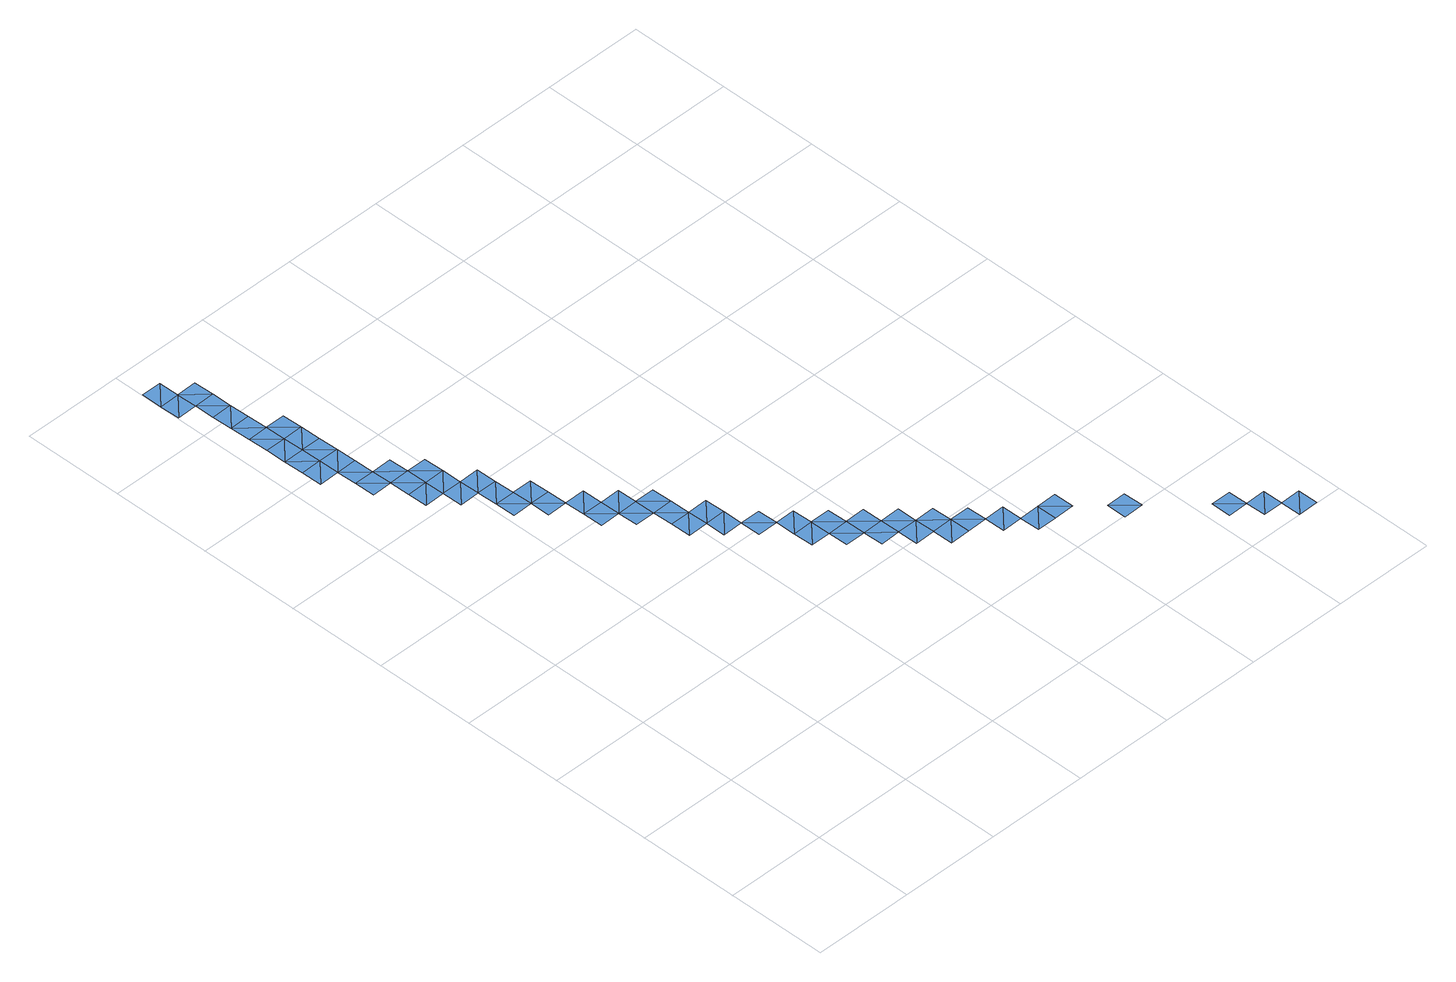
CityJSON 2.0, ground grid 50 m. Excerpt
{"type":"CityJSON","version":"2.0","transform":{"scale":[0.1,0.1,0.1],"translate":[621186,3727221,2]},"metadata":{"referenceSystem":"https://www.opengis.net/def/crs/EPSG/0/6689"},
"CityObjects":{
"waterbody1":{"type":"WaterBody","attributes":{"name":"福岡県津波浸水想定図","class":"1140","function":"2","WaterBodyTsunamiRiskAttribute.description":"1","WaterBodyTsunamiRiskAttribute.rank":"1"},"geometry":[{"type":"MultiSurface","lod":"1","boundaries":[[[0,1,2]],[[3,1,0]],[[4,5,6]],[[5,4,7]]]}]},
"waterbody2":{"type":"WaterBody","attributes":{"name":"福岡県津波浸水想定図","class":"1140","function":"2","WaterBodyTsunamiRiskAttribute.description":"1","WaterBodyTsunamiRiskAttribute.rank":"3"},"geometry":[{"type":"MultiSurface","lod":"1","boundaries":[[[2,1,8]],[[9,10,11]],[[8,12,13]],[[14,12,8]],[[13,12,15]],[[8,1,14]],[[11,10,16]],[[3,17,1]],[[15,18,19]],[[12,18,15]],[[20,17,3]],[[21,22,23]],[[10,24,25]],[[18,26,19]],[[19,27,28]],[[26,27,19]],[[21,23,29]],[[30,31,32]],[[10,25,33]],[[34,31,30]],[[35,28,27]],[[35,36,29]],[[37,38,39]],[[35,27,36]],[[40,34,39]],[[41,29,36]],[[42,40,39]],[[39,38,42]],[[43,44,38]],[[45,46,47]],[[48,38,44]],[[49,46,45]],[[44,46,50]],[[50,46,49]],[[51,49,45]],[[52,51,45]],[[53,54,55]],[[54,56,57]],[[57,55,54]],[[56,58,52]],[[59,60,53]],[[56,54,58]],[[61,60,59]],[[52,58,62]],[[63,64,61]],[[61,64,65]],[[64,66,67]],[[68,69,70]],[[66,71,67]],[[71,70,72]],[[70,69,72]],[[73,69,74]],[[71,72,75]],[[76,69,73]],[[77,73,78]],[[78,79,77]],[[80,81,79]],[[80,82,81]],[[83,84,85]],[[83,86,84]],[[87,88,89]],[[90,88,87]],[[91,92,93]],[[94,91,93]]]}]},
"waterbody3":{"type":"WaterBody","attributes":{"name":"福岡県津波浸水想定図","class":"1140","function":"2","WaterBodyTsunamiRiskAttribute.description":"1","WaterBodyTsunamiRiskAttribute.rank":"4"},"geometry":[{"type":"MultiSurface","lod":"1","boundaries":[[[16,3,11]],[[1,17,14]],[[3,16,20]],[[10,33,16]],[[14,17,95]],[[12,14,96]],[[16,33,97]],[[18,12,96]],[[14,95,96]],[[25,98,33]],[[25,32,98]],[[99,18,96]],[[32,31,98]],[[33,98,100]],[[40,101,34]],[[31,34,101]],[[38,102,42]],[[38,48,102]],[[54,53,103]],[[53,60,103]],[[76,72,69]],[[72,76,104]],[[77,76,73]],[[76,77,105]],[[79,81,77]],[[77,81,106]],[[85,81,82]],[[107,81,85]],[[108,94,109]],[[109,110,108]]]}]},
"waterbody4":{"type":"WaterBody","attributes":{"name":"福岡県津波浸水想定図","class":"1140","function":"2","WaterBodyTsunamiRiskAttribute.description":"1","WaterBodyTsunamiRiskAttribute.rank":"2"},"geometry":[{"type":"MultiSurface","lod":"1","boundaries":[[[25,24,111]],[[29,23,112]],[[35,29,112]],[[111,32,25]],[[56,45,113]],[[45,56,52]],[[66,114,71]],[[114,70,71]],[[115,88,86]],[[88,115,89]],[[92,116,117]],[[118,116,92]]]}]}
},
"vertices":[
[119,2951,5],[217,3053,5],[117,3051,5],[219,2953,5],[2366,494,3],[2265,592,3],[2266,492,3],[2365,594,3],
[115,3151,4],[223,2753,5],[323,2755,5],[221,2853,5],[213,3252,4],[113,3251,4],[215,3152,4],[111,3351,4],[321,2855,5],[317,3054,5],[211,3352,4],[109,3450,4],[319,2954,5],[101,3850,2],[1,3848,4],[3,3748,2],[325,2655,5],[425,2657,5],[209,3452,4],[207,3552,3],[107,3550,3],[103,3750,2],[428,2457,5],[526,2559,5],[427,2557,5],[423,2757,5],[528,2459,5],[105,3650,2],[205,3652,3],[532,2259,6],[632,2261,6],[530,2359,6],[628,2461,5],[203,3752,2],[630,2361,6],[634,2161,5],[734,2163,6],[838,1965,6],[736,2063,6],[738,1963,6],[732,2263,5],[836,2064,6],[834,2164,6],[936,2066,6],[938,1966,7],[1044,1669,6],[1042,1769,6],[944,1667,6],[940,1867,7],[942,1767,6],[1040,1869,6],[1046,1569,6],[1144,1671,6],[1146,1571,5],[1038,1968,6],[1148,1471,5],[1248,1472,5],[1246,1572,5],[1249,1373,5],[1347,1474,5],[1353,1175,5],[1453,1176,5],[1351,1274,5],[1349,1374,5],[1451,1276,5],[1555,1078,5],[1455,1076,5],[1449,1376,5],[1553,1178,5],[1655,1080,5],[1557,978,5],[1657,980,5],[1659,880,5],[1757,982,5],[1759,882,5],[1861,784,5],[1959,886,5],[1859,884,5],[1961,786,5],[2163,690,5],[2061,788,5],[2063,688,5],[2161,790,5],[2772,202,2],[2672,200,2],[2674,100,2],[2774,102,1],
[315,3154,4],[313,3254,4],[421,2857,5],[525,2659,5],[311,3354,4],[523,2759,5],[626,2560,5],[730,2362,5],[1142,1770,6],[1551,1278,5],[1653,1180,5],[1755,1082,5],[1857,984,5],[2874,104,1],[2776,2,1],[2876,4,1],
[326,2555,5],[5,3648,3],[840,1865,7],[1251,1273,5],[1963,686,5],[2570,298,2],[2572,198,2],[2670,300,2]
]}
